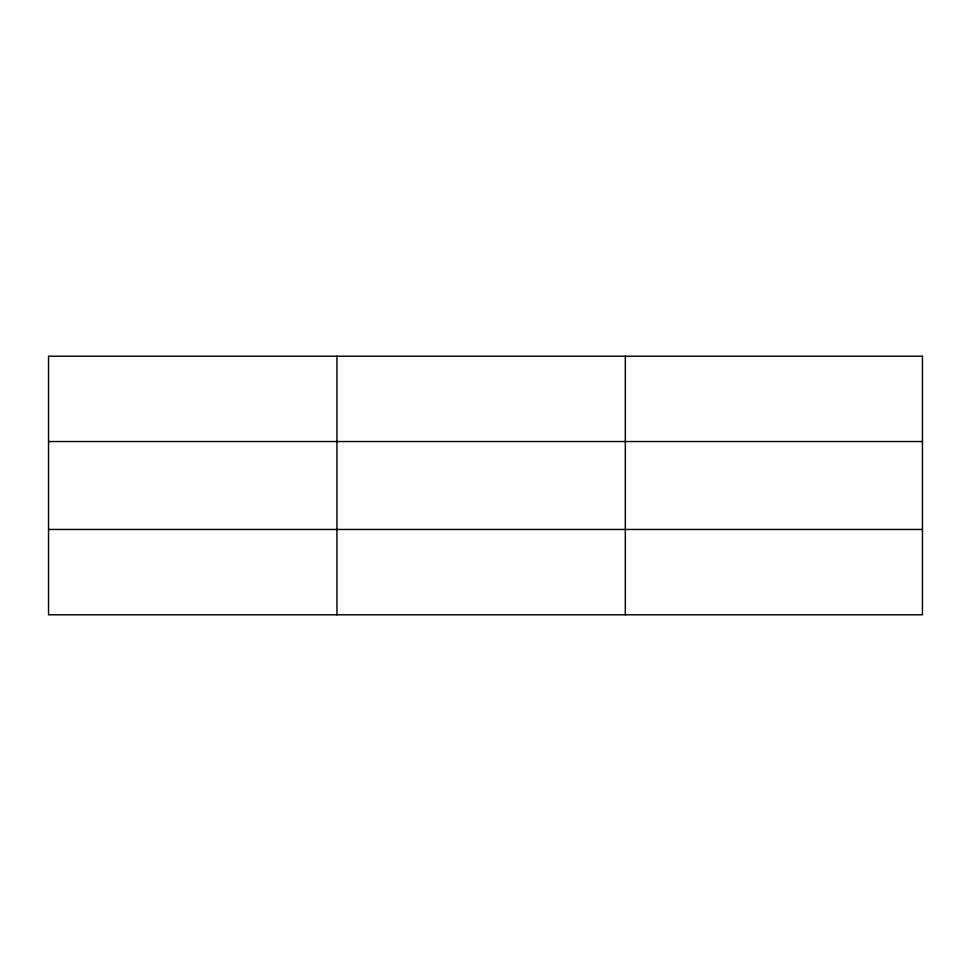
<?xml version="1.0" encoding="UTF-8"?>
<svg xmlns="http://www.w3.org/2000/svg" width="971" height="971" viewBox="0 0 971 971"><rect width="100%" height="100%" fill="white"/><g stroke="black" fill="none" stroke-linecap="round" stroke-linejoin="round"><path stroke-width="1.46" d="M336.937 614.789L336.937 356.211M625.324 614.789L625.324 356.211M48.55 441.538L922.45 441.538M48.55 529.462L922.45 529.462M922.45 356.211L48.55 356.211L48.55 614.789L922.45 614.789L922.45 356.211"/></g></svg>
